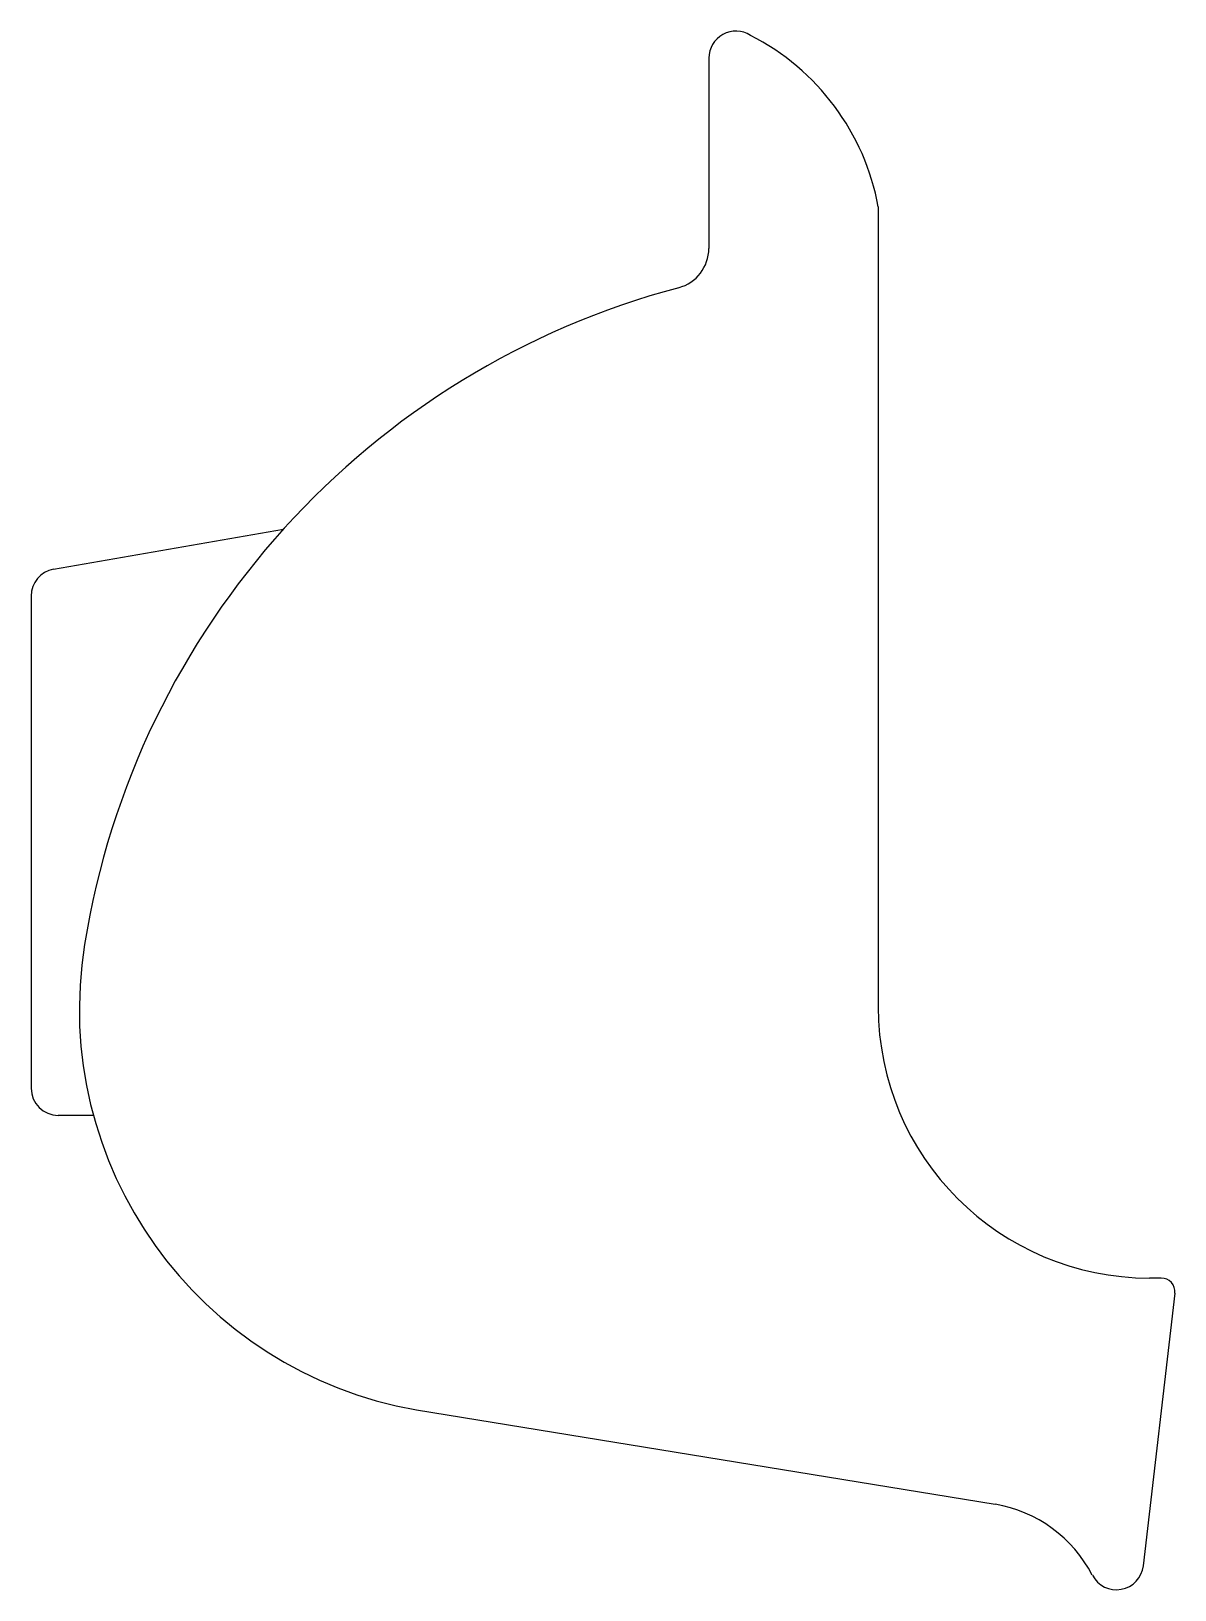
# Model space of a CAD drawing. Extents: x 1474 to 1558, y 2143 to 2258.
import ezdxf

# ---------------------------------------------------------------- set-up
doc = ezdxf.new("R2010")
doc.units = 0
doc.header["$LTSCALE"] = 20
doc.layers.add('GROSSA', color=3, linetype='CONTINUOUS')

msp = doc.modelspace()

# ---------------------------------------------------------------- linework, layer by layer
at = {"layer": 'GROSSA', "color": 0}
for p, q in [((1523.69, 2256.22), (1523.69, 2242.19)), ((1536.19, 2245.26), (1536.19, 2186.22)), ((1475.35, 2218.51), (1492.31, 2221.48)), ((1473.69, 2216.54), (1473.69, 2180.22)), ((1478.29, 2178.22), (1475.69, 2178.22)), ((1557.07, 2166.22), (1556.19, 2166.22)), ((1558.06, 2165.1), (1555.74, 2144.99)), ((1502.12, 2156.5), (1544.82, 2149.53))]:
    msp.add_line(p, q, dxfattribs=at)
for centre, radius, start, end in [((1525.69, 2256.22), 2, 57.421, 180), ((1518.71, 2242.06), 17.77, 10.3647, 63.036), ((1520.69, 2242.19), 3, 284.8757, 0), ((1536.87, 2181.3), 60, 104.8757, 170.8691), ((1475.69, 2216.54), 2, 99.9527, 180), ((1507.25, 2186.06), 30, 170.8691, 260.1664), ((1556.19, 2186.22), 20, 180, 270), ((1475.69, 2180.22), 2, 180, 270), ((1557.07, 2165.22), 1, 353.4181, 90), ((1543.11, 2139.68), 10, 27.4656, 80.1664), ((1553.76, 2145.22), 2, 207.4656, 353.4181)]:
    msp.add_arc(centre, radius, start, end, dxfattribs=at)

doc.saveas('drawing.dxf')
